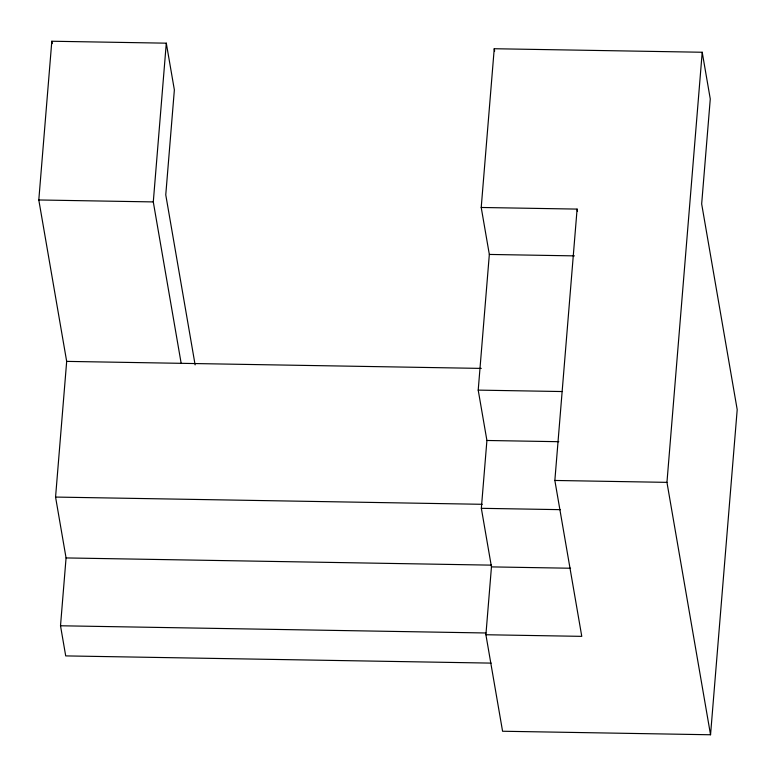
<?xml version="1.0" encoding="UTF-8"?>
<svg xmlns="http://www.w3.org/2000/svg" width="776" height="776" viewBox="0 0 776 776"><rect width="100%" height="100%" fill="white"/><g stroke="black" fill="none" stroke-linecap="round" stroke-linejoin="round"><path stroke-width="1.16" d="M491.16 663.111L65.708 655.904L60.509 625.776L66.067 557.934L55.562 497.067L66.678 361.383L38.8 199.975L51.817 41.235L166.297 43.175L174.367 89.88L165.763 194.854L195.125 364.885M181.167 363.323L153.289 201.915L166.297 43.175M481.217 207.473L494.234 48.733L702.212 52.254L710.273 98.959L701.669 203.933L737.2 409.631L710.544 734.765L502.576 731.244L485.902 634.739L491.46 566.897L481.343 508.319L486.911 440.477L478.21 390.124L489.336 254.441L481.217 207.473L577.101 209.093L577.499 211.441M485.902 634.739L581.777 636.359L554.85 480.46L577.101 209.093M710.544 734.765L666.953 482.362L702.212 52.254M38.8 199.975L153.289 201.915M489.336 254.441L574.424 255.876M66.678 361.383L481.265 368.406M478.21 390.124L562.105 391.54M486.911 440.477L558.817 441.699M554.85 480.46L666.953 482.362M55.562 497.067L482.216 504.303M481.343 508.319L560.447 509.657M66.067 557.934L491.518 565.141M491.46 566.897L570.564 568.236M60.509 625.776L485.96 632.983M494.234 48.733L494.642 51.07M51.817 41.235L52.215 43.572"/></g></svg>
